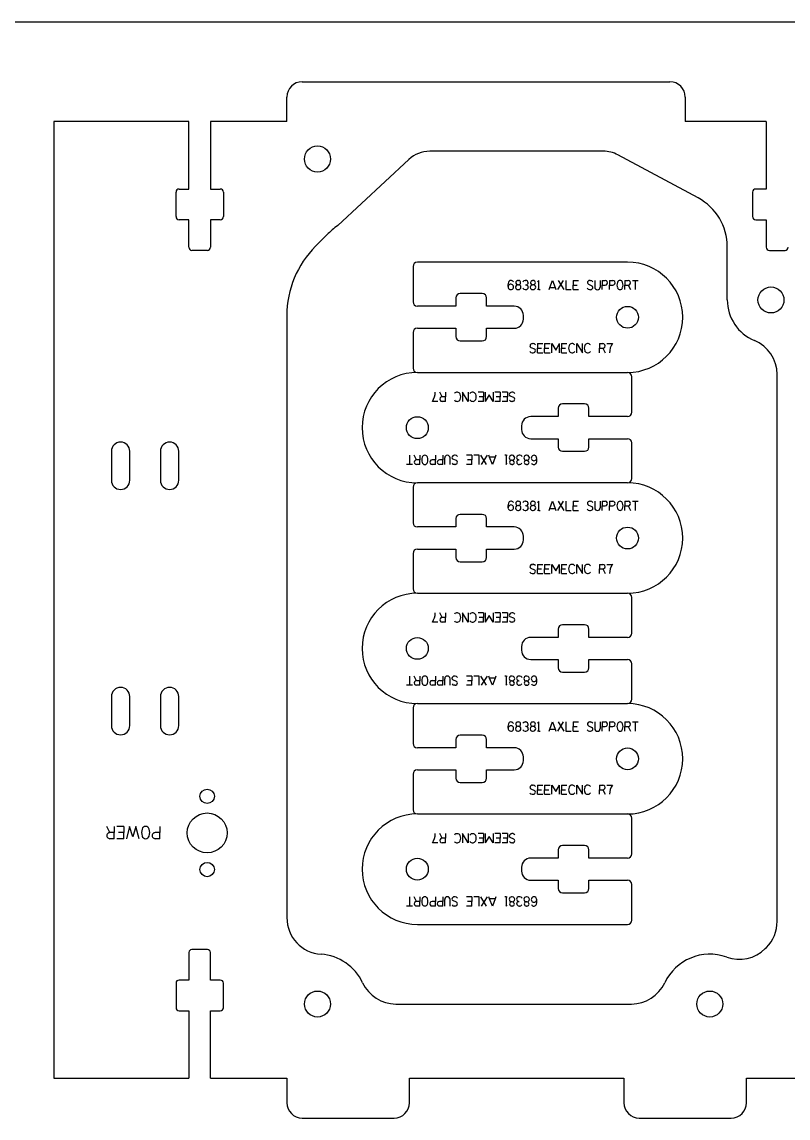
# Model space of a CAD drawing. Header units: inches. Extents: x -1316 to -504, y 192 to 650.
# Drawn here: x -815.3 to -690.3, y 470.9 to 649.6 of the extents above; entities that cross this region are included whole.
import ezdxf

# ---------------------------------------------------------------- set-up
doc = ezdxf.new("R2010")
doc.units = ezdxf.units.IN
doc.header["$MEASUREMENT"] = 0
doc.linetypes.add('Continuous2', pattern=[0])
for name, color, linetype in [('68343 AND 68344 CARRIAGE AND ARM PLATE', 1, 'Continuous'), ('68356 Power Supply Retainer', 1, 'Continuous'), ('68381 AXLE SUPPORT', 1, 'Continuous'), ('STOCK OUTLINE', 1, 'Continuous')]:
    doc.layers.add(name, color=color, linetype=linetype)

msp = doc.modelspace()

# ---------------------------------------------------------------- linework, layer by layer
at = {"color": 1, "linetype": 'Continuous2', "lineweight": -3, "true_color": 0xff0000}
for p, q in [((-720.42, 628.53), (-748.75, 628.53)), ((-704.94, 620.91), (-718.06, 627.94)), ((-752.15, 627.2), (-763.75, 616.42)), ((-767.37, 613.05), (-765.52, 614.89)), ((-700.2, 604.27), (-700.2, 612.97)), ((-772.06, 601.73), (-772.06, 503.55)), ((-692.06, 502.94), (-692.06, 592.12)), ((-694.01, 498.5), (-693.81, 498.7)), ((-754.27, 489.46), (-715.84, 489.46))]:
    msp.add_line(p, q, dxfattribs=at)
for centre, radius, start, end in [((-748.75, 623.53), 5, 90, 132.8878), ((-720.42, 623.53), 5, 61.7914, 90), ((-709.2, 612.97), 9, 360, 61.7914), ((-754.21, 603.58), 16, 126.603, 135), ((-756.06, 601.73), 16, 135, 180), ((-693.07, 604.27), 7.13, 180, 247.6913), ((-698.06, 592.12), 6, 360, 67.6913), ((-766.06, 503.55), 6, 180, 265.9403), ((-698.06, 502.94), 6, 315, 360), ((-767.06, 489.46), 8.13, 25.1367, 85.9403), ((-703.06, 489.46), 8.12, 70.1367, 154.8633), ((-698.26, 502.74), 6, 250.1367, 315), ((-754.27, 495.46), 6, 205.1367, 270), ((-715.84, 495.46), 6, 270, 334.8633)]:
    msp.add_arc(centre, radius, start, end, dxfattribs=at)
at = {"layer": '68343 AND 68344 CARRIAGE AND ARM PLATE', "color": 3, "linetype": 'Continuous2', "lineweight": -3, "true_color": 0x00ff00}
for p, q in [((-800.93, 517.42), (-801.43, 518.42)), ((-800.21, 518.42), (-800.21, 517.42)), ((-798.63, 518.42), (-799.81, 518.42)), ((-798.63, 518.42), (-798.63, 517.42)), ((-797.72, 518.42), (-798.23, 516.42)), ((-797.2, 516.75), (-797.72, 518.42)), ((-796.68, 518.42), (-797.2, 516.75)), ((-796.16, 516.42), (-796.68, 518.42)), ((-792.8, 518.42), (-792.8, 517.42)), ((-800.21, 517.42), (-800.93, 517.42)), ((-800.21, 516.42), (-800.21, 517.42)), ((-798.63, 517.42), (-799.55, 517.42)), ((-798.63, 516.42), (-798.63, 517.42)), ((-792.8, 517.42), (-793.53, 517.42)), ((-792.8, 516.42), (-792.8, 517.42)), ((-800.21, 516.42), (-800.93, 516.42)), ((-798.63, 516.42), (-799.81, 516.42)), ((-792.8, 516.42), (-793.53, 516.42))]:
    msp.add_line(p, q, dxfattribs=at)
for centre, radius, start, end in [((-795.1, 517.83), 0.595, 15.902, 164.098), ((-800.93, 516.92), 0.5, 89.9912, 270), ((-793.98, 517.42), 1.78, 161.2941, 198.7059), ((-795.1, 517.01), 0.595, 195.902, 344.098), ((-796.21, 517.42), 1.78, 341.2941, 18.7059), ((-793.53, 516.92), 0.5, 89.9912, 270)]:
    msp.add_arc(centre, radius, start, end, dxfattribs=at)
at = {"layer": '68356 Power Supply Retainer', "color": 1, "linetype": 'Continuous2', "lineweight": -3, "true_color": 0xff0000}
for p, q in [((-769.56, 639.86), (-709.56, 639.86)), ((-772.06, 633.36), (-772.06, 637.36)), ((-707.06, 637.36), (-707.06, 633.36)), ((-810.06, 633.36), (-810.06, 477.36)), ((-788.06, 633.36), (-810.06, 633.36)), ((-788.06, 622.36), (-788.06, 633.36)), ((-772.06, 633.36), (-784.51, 633.36)), ((-784.51, 633.36), (-784.51, 622.36)), ((-693.83, 633.36), (-707.06, 633.36)), ((-693.83, 633.36), (-693.83, 622.36)), ((-789.64, 622.36), (-788.06, 622.36)), ((-784.51, 622.36), (-782.92, 622.36)), ((-693.83, 622.36), (-695.56, 622.36)), ((-790.14, 617.86), (-790.14, 621.86)), ((-782.42, 621.86), (-782.42, 617.86)), ((-696.06, 621.86), (-696.06, 617.86)), ((-788.06, 617.36), (-789.64, 617.36)), ((-788.06, 612.86), (-788.06, 617.36)), ((-782.92, 617.36), (-784.51, 617.36)), ((-784.51, 617.36), (-784.51, 612.86)), ((-695.56, 617.36), (-693.83, 617.36)), ((-693.83, 617.36), (-693.83, 612.86)), ((-785.01, 612.36), (-787.56, 612.36)), ((-693.33, 612.36), (-690.78, 612.36)), ((-788.06, 497.86), (-788.06, 493.36)), ((-785.01, 498.36), (-787.56, 498.36)), ((-784.51, 493.36), (-784.51, 497.86)), ((-790.14, 492.86), (-790.14, 488.86)), ((-788.06, 493.36), (-789.64, 493.36)), ((-782.92, 493.36), (-784.51, 493.36)), ((-782.42, 488.86), (-782.42, 492.86)), ((-789.64, 488.36), (-788.06, 488.36)), ((-788.06, 488.36), (-788.06, 477.36)), ((-784.51, 477.36), (-784.51, 488.36)), ((-784.51, 488.36), (-782.92, 488.36)), ((-810.06, 477.36), (-788.06, 477.36)), ((-784.51, 477.36), (-772.06, 477.36)), ((-772.06, 477.36), (-772.06, 473.36)), ((-752.06, 477.36), (-717.06, 477.36)), ((-752.06, 473.36), (-752.06, 477.36)), ((-717.06, 477.36), (-717.06, 473.36)), ((-697.06, 477.36), (-680.06, 477.36)), ((-697.06, 473.36), (-697.06, 477.36)), ((-769.56, 470.86), (-754.56, 470.86)), ((-714.56, 470.86), (-699.56, 470.86))]:
    msp.add_line(p, q, dxfattribs=at)
at = {"layer": '68356 Power Supply Retainer', "color": 5, "linetype": 'Continuous2', "lineweight": -3, "true_color": 0x0000ff}
for p, q in [((-800.69, 579.59), (-800.69, 574.87)), ((-797.69, 574.87), (-797.69, 579.59)), ((-792.69, 579.59), (-792.69, 574.87)), ((-789.69, 574.87), (-789.69, 579.59)), ((-800.69, 539.59), (-800.69, 534.87)), ((-797.69, 534.87), (-797.69, 539.59)), ((-792.69, 539.59), (-792.69, 534.87)), ((-789.69, 534.87), (-789.69, 539.59))]:
    msp.add_line(p, q, dxfattribs=at)
for centre, radius in [((-767.06, 627.26), 2.13), ((-693.07, 604.27), 2.12), ((-785.06, 523.33), 1.17), ((-785.06, 517.36), 3.25), ((-785.06, 511.39), 1.17), ((-767.06, 489.46), 2.12), ((-703.06, 489.46), 2.12)]:
    msp.add_circle(centre, radius, dxfattribs=at)
at = {"layer": '68356 Power Supply Retainer', "color": 1, "linetype": 'Continuous2', "lineweight": -3, "true_color": 0xff0000}
for centre, radius, start, end in [((-769.56, 637.36), 2.5, 90, 180), ((-709.56, 637.36), 2.5, 0, 90), ((-789.64, 621.86), 0.5, 90, 180), ((-782.92, 621.86), 0.5, 0, 90), ((-695.56, 621.86), 0.5, 90, 180), ((-789.64, 617.86), 0.5, 180, 270), ((-782.92, 617.86), 0.5, 270, 360), ((-695.56, 617.86), 0.5, 180, 270), ((-787.56, 612.86), 0.5, 180, 270), ((-785.01, 612.86), 0.5, 270, 0), ((-693.33, 612.86), 0.5, 180, 270), ((-690.78, 612.86), 0.5, 270, 0), ((-787.56, 497.86), 0.5, 90, 180), ((-785.01, 497.86), 0.5, 360, 90), ((-789.64, 492.86), 0.5, 90, 180), ((-782.92, 492.86), 0.5, 0, 90), ((-789.64, 488.86), 0.5, 180, 270), ((-782.92, 488.86), 0.5, 270, 360), ((-769.56, 473.36), 2.5, 180, 270), ((-754.56, 473.36), 2.5, 270, 360), ((-714.56, 473.36), 2.5, 180, 270), ((-699.56, 473.36), 2.5, 270, 360)]:
    msp.add_arc(centre, radius, start, end, dxfattribs=at)
at = {"layer": '68356 Power Supply Retainer', "color": 5, "linetype": 'Continuous2', "lineweight": -3, "true_color": 0x0000ff}
for centre, start, end in [((-799.19, 579.59), 0, 180), ((-791.19, 579.59), 360, 180), ((-799.19, 574.87), 180, 360), ((-791.19, 574.87), 180, 360), ((-799.19, 539.59), 0, 180), ((-791.19, 539.59), 0, 180), ((-799.19, 534.87), 180, 360), ((-791.19, 534.87), 180, 360)]:
    msp.add_arc(centre, 1.5, start, end, dxfattribs=at)
at = {"layer": '68381 AXLE SUPPORT', "color": 5, "linetype": 'Continuous2', "lineweight": -3, "true_color": 0x0000ff}
for p, q in [((-751.47, 609.75), (-751.47, 603.95)), ((-716.47, 610.45), (-750.77, 610.45)), ((-744.47, 604.61), (-744.47, 603.25)), ((-740.17, 605.31), (-743.77, 605.31)), ((-739.47, 603.25), (-739.47, 604.61)), ((-744.47, 603.25), (-750.77, 603.25)), ((-734.97, 603.25), (-739.47, 603.25)), ((-733.47, 601.15), (-733.47, 601.75)), ((-751.47, 598.95), (-751.47, 593.15)), ((-750.77, 599.65), (-744.47, 599.65)), ((-744.47, 599.65), (-744.47, 598.29)), ((-739.47, 599.65), (-734.97, 599.65)), ((-739.47, 598.29), (-739.47, 599.65)), ((-743.77, 597.59), (-740.17, 597.59)), ((-750.77, 592.45), (-716.47, 592.45)), ((-715.77, 585.95), (-715.77, 591.75)), ((-727.77, 586.61), (-727.77, 585.25)), ((-723.47, 587.31), (-727.07, 587.31)), ((-722.77, 585.25), (-722.77, 586.61)), ((-727.77, 585.25), (-732.27, 585.25)), ((-716.47, 585.25), (-722.77, 585.25)), ((-733.77, 583.75), (-733.77, 583.15)), ((-732.27, 581.65), (-727.77, 581.65)), ((-727.77, 581.65), (-727.77, 580.29)), ((-722.77, 580.29), (-722.77, 581.65)), ((-722.77, 581.65), (-716.47, 581.65)), ((-727.07, 579.59), (-723.47, 579.59)), ((-715.77, 575.15), (-715.77, 580.95)), ((-716.47, 574.45), (-750.77, 574.45)), ((-751.47, 573.75), (-751.47, 567.95)), ((-744.47, 568.61), (-744.47, 567.25)), ((-740.17, 569.31), (-743.77, 569.31)), ((-739.47, 567.25), (-739.47, 568.61)), ((-744.47, 567.25), (-750.77, 567.25)), ((-734.97, 567.25), (-739.47, 567.25)), ((-733.47, 565.15), (-733.47, 565.75)), ((-750.77, 563.65), (-744.47, 563.65)), ((-744.47, 563.65), (-744.47, 562.29)), ((-739.47, 563.65), (-734.97, 563.65)), ((-739.47, 562.29), (-739.47, 563.65)), ((-751.47, 562.95), (-751.47, 557.15)), ((-743.77, 561.59), (-740.17, 561.59)), ((-750.77, 556.45), (-716.47, 556.45)), ((-715.77, 549.95), (-715.77, 555.75)), ((-727.77, 550.61), (-727.77, 549.25)), ((-723.47, 551.31), (-727.07, 551.31)), ((-722.77, 549.25), (-722.77, 550.61)), ((-727.77, 549.25), (-732.27, 549.25)), ((-716.47, 549.25), (-722.77, 549.25)), ((-733.77, 547.75), (-733.77, 547.15)), ((-732.27, 545.65), (-727.77, 545.65)), ((-727.77, 545.65), (-727.77, 544.29)), ((-722.77, 544.29), (-722.77, 545.65)), ((-722.77, 545.65), (-716.47, 545.65)), ((-727.07, 543.59), (-723.47, 543.59)), ((-715.77, 539.15), (-715.77, 544.95)), ((-750.77, 538.45), (-716.47, 538.45)), ((-751.47, 537.75), (-751.47, 531.95)), ((-740.17, 533.31), (-743.77, 533.31)), ((-744.47, 531.25), (-750.77, 531.25)), ((-744.47, 532.61), (-744.47, 531.25)), ((-739.47, 531.25), (-739.47, 532.61)), ((-734.97, 531.25), (-739.47, 531.25)), ((-733.47, 529.15), (-733.47, 529.75)), ((-750.77, 527.65), (-744.47, 527.65)), ((-744.47, 527.65), (-744.47, 526.29)), ((-739.47, 527.65), (-734.97, 527.65)), ((-739.47, 526.29), (-739.47, 527.65)), ((-751.47, 526.95), (-751.47, 521.15)), ((-743.77, 525.59), (-740.17, 525.59)), ((-750.77, 520.45), (-716.47, 520.45)), ((-715.77, 513.95), (-715.77, 519.75)), ((-723.47, 515.31), (-727.07, 515.31)), ((-727.77, 513.25), (-732.27, 513.25)), ((-727.77, 514.61), (-727.77, 513.25)), ((-722.77, 513.25), (-722.77, 514.61)), ((-716.47, 513.25), (-722.77, 513.25)), ((-733.77, 511.75), (-733.77, 511.15)), ((-732.27, 509.65), (-727.77, 509.65)), ((-727.77, 509.65), (-727.77, 508.29)), ((-722.77, 508.29), (-722.77, 509.65)), ((-722.77, 509.65), (-716.47, 509.65)), ((-715.77, 503.15), (-715.77, 508.95)), ((-727.07, 507.59), (-723.47, 507.59)), ((-750.77, 502.45), (-716.47, 502.45))]:
    msp.add_line(p, q, dxfattribs=at)
at = {"layer": '68381 AXLE SUPPORT', "color": 3, "linetype": 'Continuous2', "lineweight": -3, "true_color": 0x00ff00}
for p, q in [((-734.36, 607.46), (-734.26, 607.46)), ((-734.36, 606.76), (-734.26, 606.76)), ((-733.17, 607.46), (-733.11, 607.46)), ((-733, 606.71), (-733.11, 606.71)), ((-731.96, 607.46), (-731.86, 607.46)), ((-731.96, 606.76), (-731.86, 606.76)), ((-730.95, 607.46), (-731.16, 607.24)), ((-730.95, 605.96), (-730.95, 607.46)), ((-729.28, 605.96), (-729.16, 606.28)), ((-729.16, 606.28), (-728.71, 607.46)), ((-729.16, 606.28), (-728.27, 606.28)), ((-728.71, 607.46), (-728.27, 606.28)), ((-728.27, 606.28), (-728.15, 605.96)), ((-727.85, 605.96), (-726.92, 607.46)), ((-727.79, 607.46), (-726.85, 605.96)), ((-726.55, 607.46), (-726.55, 605.96)), ((-725.37, 607.46), (-724.49, 607.46)), ((-725.37, 607.46), (-725.37, 606.71)), ((-725.37, 606.71), (-724.69, 606.71)), ((-725.37, 605.96), (-725.37, 606.71)), ((-722.87, 606.83), (-722.28, 606.58)), ((-722.62, 607.46), (-722.5, 607.46)), ((-721.82, 607.46), (-721.82, 606.38)), ((-720.94, 607.46), (-720.94, 606.38)), ((-720.64, 607.46), (-720.1, 607.46)), ((-720.64, 607.46), (-720.64, 606.71)), ((-720.64, 606.71), (-720.1, 606.71)), ((-720.64, 605.96), (-720.64, 606.71)), ((-719.42, 607.46), (-718.88, 607.46)), ((-719.42, 607.46), (-719.42, 606.71)), ((-719.42, 606.71), (-718.88, 606.71)), ((-719.42, 605.96), (-719.42, 606.71)), ((-716.9, 607.46), (-716.36, 607.46)), ((-716.9, 607.46), (-716.9, 606.71)), ((-716.9, 606.71), (-716.36, 606.71)), ((-716.9, 605.96), (-716.9, 606.71)), ((-716.36, 606.71), (-715.98, 605.96)), ((-715.68, 607.46), (-715.2, 607.46)), ((-715.2, 605.96), (-715.2, 607.46)), ((-715.2, 607.46), (-714.72, 607.46)), ((-734.36, 605.96), (-734.26, 605.96)), ((-733.19, 605.96), (-733.09, 605.96)), ((-731.96, 605.96), (-731.86, 605.96)), ((-730.95, 605.96), (-731.16, 605.96)), ((-730.95, 605.96), (-730.73, 605.96)), ((-726.55, 605.96), (-725.67, 605.96)), ((-725.37, 605.96), (-724.49, 605.96)), ((-722.67, 605.96), (-722.52, 605.95)), ((-731.99, 597.16), (-731.87, 597.16)), ((-731.18, 597.16), (-730.3, 597.16)), ((-731.18, 597.16), (-731.18, 596.41)), ((-730, 597.16), (-729.12, 597.16)), ((-730, 597.16), (-730, 596.41)), ((-728.82, 595.66), (-728.82, 597.16)), ((-728.82, 597.16), (-728.19, 596.1)), ((-728.19, 596.1), (-727.56, 597.16)), ((-727.56, 595.66), (-727.56, 597.16)), ((-727.26, 597.16), (-726.38, 597.16)), ((-727.26, 597.16), (-727.26, 596.41)), ((-724.76, 595.66), (-724.76, 597.16)), ((-724.76, 597.16), (-723.84, 595.66)), ((-723.84, 595.66), (-723.84, 597.16)), ((-721.06, 597.16), (-720.52, 597.16)), ((-721.06, 597.16), (-721.06, 596.41)), ((-719.84, 597.16), (-718.94, 597.16)), ((-732.23, 596.54), (-731.64, 596.28)), ((-732.03, 595.66), (-731.88, 595.66)), ((-731.18, 596.41), (-730.5, 596.41)), ((-731.18, 595.66), (-731.18, 596.41)), ((-731.18, 595.66), (-730.3, 595.66)), ((-730, 596.41), (-729.32, 596.41)), ((-730, 595.66), (-730, 596.41)), ((-730, 595.66), (-729.12, 595.66)), ((-727.26, 596.41), (-726.57, 596.41)), ((-727.26, 595.66), (-727.26, 596.41)), ((-727.26, 595.66), (-726.38, 595.66)), ((-721.06, 596.41), (-720.52, 596.41)), ((-721.06, 595.66), (-721.06, 596.41)), ((-720.52, 596.41), (-720.14, 595.66)), ((-746.73, 588.49), (-747.11, 589.24)), ((-746.19, 588.49), (-746.73, 588.49)), ((-746.19, 589.24), (-746.19, 588.49)), ((-746.19, 587.74), (-746.19, 588.49)), ((-743.41, 589.24), (-743.41, 587.74)), ((-742.49, 587.74), (-743.41, 589.24)), ((-742.49, 589.24), (-742.49, 587.74)), ((-739.99, 589.24), (-740.87, 589.24)), ((-739.99, 588.49), (-740.68, 588.49)), ((-739.99, 589.24), (-739.99, 588.49)), ((-739.99, 587.74), (-739.99, 588.49)), ((-739.69, 589.24), (-739.69, 587.74)), ((-739.06, 588.8), (-739.69, 587.74)), ((-738.42, 587.74), (-739.06, 588.8)), ((-738.42, 589.24), (-738.42, 587.74)), ((-737.24, 589.24), (-738.12, 589.24)), ((-737.24, 588.49), (-737.93, 588.49)), ((-737.24, 589.24), (-737.24, 588.49)), ((-737.24, 587.74), (-737.24, 588.49)), ((-736.06, 589.24), (-736.94, 589.24)), ((-736.06, 588.49), (-736.75, 588.49)), ((-736.06, 589.24), (-736.06, 588.49)), ((-736.06, 587.74), (-736.06, 588.49)), ((-735.02, 588.36), (-735.61, 588.61)), ((-735.21, 589.24), (-735.37, 589.24)), ((-747.41, 587.74), (-748.31, 587.74)), ((-746.19, 587.74), (-746.73, 587.74)), ((-739.99, 587.74), (-740.87, 587.74)), ((-737.24, 587.74), (-738.12, 587.74)), ((-736.06, 587.74), (-736.94, 587.74)), ((-735.26, 587.74), (-735.38, 587.74)), ((-752.04, 577.44), (-752.52, 577.44)), ((-752.04, 578.94), (-752.04, 577.44)), ((-751.56, 577.44), (-752.04, 577.44)), ((-750.89, 578.19), (-751.26, 578.94)), ((-750.35, 578.19), (-750.89, 578.19)), ((-750.35, 577.44), (-750.89, 577.44)), ((-750.35, 578.94), (-750.35, 578.19)), ((-750.35, 577.44), (-750.35, 578.19)), ((-747.83, 578.19), (-748.37, 578.19)), ((-747.83, 577.44), (-748.37, 577.44)), ((-747.83, 578.94), (-747.83, 578.19)), ((-747.83, 577.44), (-747.83, 578.19)), ((-746.61, 578.19), (-747.15, 578.19)), ((-746.61, 577.44), (-747.15, 577.44)), ((-746.61, 578.94), (-746.61, 578.19)), ((-746.61, 577.44), (-746.61, 578.19)), ((-746.31, 577.44), (-746.31, 578.51)), ((-745.43, 577.44), (-745.43, 578.51)), ((-744.38, 578.07), (-744.97, 578.32)), ((-744.62, 577.44), (-744.75, 577.44)), ((-744.58, 578.94), (-744.73, 578.94)), ((-741.87, 578.94), (-742.75, 578.94)), ((-741.87, 577.44), (-742.75, 577.44)), ((-741.87, 578.19), (-742.56, 578.19)), ((-741.87, 578.94), (-741.87, 578.19)), ((-741.87, 577.44), (-741.87, 578.19)), ((-740.69, 578.94), (-741.57, 578.94)), ((-740.69, 577.44), (-740.69, 578.94)), ((-739.46, 577.44), (-740.39, 578.94)), ((-739.4, 578.94), (-740.33, 577.44)), ((-738.98, 578.62), (-739.1, 578.94)), ((-738.09, 578.62), (-738.98, 578.62)), ((-738.53, 577.44), (-738.98, 578.62)), ((-738.09, 578.62), (-738.53, 577.44)), ((-737.97, 578.94), (-738.09, 578.62)), ((-736.3, 578.94), (-736.51, 578.94)), ((-736.3, 578.94), (-736.3, 577.44)), ((-736.3, 578.94), (-736.09, 578.94)), ((-736.3, 577.44), (-736.09, 577.66)), ((-735.29, 578.94), (-735.38, 578.94)), ((-735.29, 578.14), (-735.38, 578.14)), ((-735.29, 577.44), (-735.38, 577.44)), ((-734.25, 578.19), (-734.14, 578.19)), ((-734.06, 578.94), (-734.16, 578.94)), ((-734.08, 577.44), (-734.14, 577.44)), ((-732.89, 578.94), (-732.98, 578.94)), ((-732.89, 578.14), (-732.98, 578.14)), ((-732.89, 577.44), (-732.98, 577.44)), ((-734.36, 571.46), (-734.26, 571.46)), ((-734.36, 570.76), (-734.26, 570.76)), ((-733.17, 571.46), (-733.11, 571.46)), ((-733, 570.71), (-733.11, 570.71)), ((-731.96, 571.46), (-731.86, 571.46)), ((-731.96, 570.76), (-731.86, 570.76)), ((-730.95, 571.46), (-731.16, 571.24)), ((-730.95, 569.96), (-730.95, 571.46)), ((-729.28, 569.96), (-729.16, 570.28)), ((-729.16, 570.28), (-728.71, 571.46)), ((-729.16, 570.28), (-728.27, 570.28)), ((-728.71, 571.46), (-728.27, 570.28)), ((-728.27, 570.28), (-728.15, 569.96)), ((-727.85, 569.96), (-726.92, 571.46)), ((-727.79, 571.46), (-726.85, 569.96)), ((-726.55, 571.46), (-726.55, 569.96)), ((-725.37, 571.46), (-724.49, 571.46)), ((-725.37, 571.46), (-725.37, 570.71)), ((-725.37, 570.71), (-724.69, 570.71)), ((-725.37, 569.96), (-725.37, 570.71)), ((-722.87, 570.83), (-722.28, 570.58)), ((-722.62, 571.46), (-722.5, 571.46)), ((-721.82, 571.46), (-721.82, 570.38)), ((-720.94, 571.46), (-720.94, 570.38)), ((-720.64, 571.46), (-720.1, 571.46)), ((-720.64, 571.46), (-720.64, 570.71)), ((-720.64, 570.71), (-720.1, 570.71)), ((-720.64, 569.96), (-720.64, 570.71)), ((-719.42, 571.46), (-718.88, 571.46)), ((-719.42, 571.46), (-719.42, 570.71)), ((-719.42, 570.71), (-718.88, 570.71)), ((-719.42, 569.96), (-719.42, 570.71)), ((-716.9, 571.46), (-716.36, 571.46)), ((-716.9, 571.46), (-716.9, 570.71)), ((-716.9, 570.71), (-716.36, 570.71)), ((-716.9, 569.96), (-716.9, 570.71)), ((-716.36, 570.71), (-715.98, 569.96)), ((-715.68, 571.46), (-715.2, 571.46)), ((-715.2, 569.96), (-715.2, 571.46)), ((-715.2, 571.46), (-714.72, 571.46)), ((-734.36, 569.96), (-734.26, 569.96)), ((-733.19, 569.96), (-733.09, 569.96)), ((-731.96, 569.96), (-731.86, 569.96)), ((-730.95, 569.96), (-731.16, 569.96)), ((-730.95, 569.96), (-730.73, 569.96)), ((-726.55, 569.96), (-725.67, 569.96)), ((-725.37, 569.96), (-724.49, 569.96)), ((-722.67, 569.96), (-722.52, 569.95)), ((-732.23, 560.54), (-731.64, 560.28)), ((-732.03, 559.66), (-731.88, 559.66)), ((-731.99, 561.16), (-731.87, 561.16)), ((-731.18, 561.16), (-730.3, 561.16)), ((-731.18, 561.16), (-731.18, 560.41)), ((-731.18, 560.41), (-730.5, 560.41)), ((-731.18, 559.66), (-731.18, 560.41)), ((-731.18, 559.66), (-730.3, 559.66)), ((-730, 561.16), (-729.12, 561.16)), ((-730, 561.16), (-730, 560.41)), ((-730, 560.41), (-729.32, 560.41)), ((-730, 559.66), (-730, 560.41)), ((-730, 559.66), (-729.12, 559.66)), ((-728.82, 559.66), (-728.82, 561.16)), ((-728.82, 561.16), (-728.19, 560.1)), ((-728.19, 560.1), (-727.56, 561.16)), ((-727.56, 559.66), (-727.56, 561.16)), ((-727.26, 561.16), (-726.38, 561.16)), ((-727.26, 561.16), (-727.26, 560.41)), ((-727.26, 560.41), (-726.57, 560.41)), ((-727.26, 559.66), (-727.26, 560.41)), ((-727.26, 559.66), (-726.38, 559.66)), ((-724.76, 559.66), (-724.76, 561.16)), ((-724.76, 561.16), (-723.84, 559.66)), ((-723.84, 559.66), (-723.84, 561.16)), ((-721.06, 561.16), (-720.52, 561.16)), ((-721.06, 561.16), (-721.06, 560.41)), ((-721.06, 560.41), (-720.52, 560.41)), ((-721.06, 559.66), (-721.06, 560.41)), ((-720.52, 560.41), (-720.14, 559.66)), ((-719.84, 561.16), (-718.94, 561.16)), ((-746.73, 552.49), (-747.11, 553.24)), ((-746.19, 552.49), (-746.73, 552.49)), ((-746.19, 553.24), (-746.19, 552.49)), ((-746.19, 551.74), (-746.19, 552.49)), ((-743.41, 553.24), (-743.41, 551.74)), ((-742.49, 551.74), (-743.41, 553.24)), ((-742.49, 553.24), (-742.49, 551.74)), ((-739.99, 553.24), (-740.87, 553.24)), ((-739.99, 552.49), (-740.68, 552.49)), ((-739.99, 553.24), (-739.99, 552.49)), ((-739.99, 551.74), (-739.99, 552.49)), ((-739.69, 553.24), (-739.69, 551.74)), ((-739.06, 552.8), (-739.69, 551.74)), ((-738.42, 551.74), (-739.06, 552.8)), ((-738.42, 553.24), (-738.42, 551.74)), ((-737.24, 553.24), (-738.12, 553.24)), ((-737.24, 552.49), (-737.93, 552.49)), ((-737.24, 553.24), (-737.24, 552.49)), ((-737.24, 551.74), (-737.24, 552.49)), ((-736.06, 553.24), (-736.94, 553.24)), ((-736.06, 552.49), (-736.75, 552.49)), ((-736.06, 553.24), (-736.06, 552.49)), ((-736.06, 551.74), (-736.06, 552.49)), ((-735.02, 552.36), (-735.61, 552.61)), ((-735.21, 553.24), (-735.37, 553.24)), ((-747.41, 551.74), (-748.31, 551.74)), ((-746.19, 551.74), (-746.73, 551.74)), ((-739.99, 551.74), (-740.87, 551.74)), ((-737.24, 551.74), (-738.12, 551.74)), ((-736.06, 551.74), (-736.94, 551.74)), ((-735.26, 551.74), (-735.38, 551.74)), ((-752.04, 542.94), (-752.04, 541.44)), ((-750.89, 542.19), (-751.26, 542.94)), ((-750.35, 542.19), (-750.89, 542.19)), ((-750.35, 542.94), (-750.35, 542.19)), ((-750.35, 541.44), (-750.35, 542.19)), ((-747.83, 542.19), (-748.37, 542.19)), ((-747.83, 542.94), (-747.83, 542.19)), ((-747.83, 541.44), (-747.83, 542.19)), ((-746.61, 542.19), (-747.15, 542.19)), ((-746.61, 542.94), (-746.61, 542.19)), ((-746.61, 541.44), (-746.61, 542.19)), ((-746.31, 541.44), (-746.31, 542.51)), ((-745.43, 541.44), (-745.43, 542.51)), ((-744.38, 542.07), (-744.97, 542.32)), ((-744.58, 542.94), (-744.73, 542.94)), ((-741.87, 542.94), (-742.75, 542.94)), ((-741.87, 542.19), (-742.56, 542.19)), ((-741.87, 542.94), (-741.87, 542.19)), ((-741.87, 541.44), (-741.87, 542.19)), ((-740.69, 542.94), (-741.57, 542.94)), ((-740.69, 541.44), (-740.69, 542.94)), ((-739.46, 541.44), (-740.39, 542.94)), ((-739.4, 542.94), (-740.33, 541.44)), ((-738.98, 542.62), (-739.1, 542.94)), ((-738.09, 542.62), (-738.98, 542.62)), ((-738.53, 541.44), (-738.98, 542.62)), ((-738.09, 542.62), (-738.53, 541.44)), ((-737.97, 542.94), (-738.09, 542.62)), ((-736.3, 542.94), (-736.51, 542.94)), ((-736.3, 542.94), (-736.3, 541.44)), ((-736.3, 542.94), (-736.09, 542.94)), ((-736.3, 541.44), (-736.09, 541.66)), ((-735.29, 542.94), (-735.38, 542.94)), ((-735.29, 542.14), (-735.38, 542.14)), ((-734.25, 542.19), (-734.14, 542.19)), ((-734.06, 542.94), (-734.16, 542.94)), ((-732.89, 542.94), (-732.98, 542.94)), ((-732.89, 542.14), (-732.98, 542.14)), ((-752.04, 541.44), (-752.52, 541.44)), ((-751.56, 541.44), (-752.04, 541.44)), ((-750.35, 541.44), (-750.89, 541.44)), ((-747.83, 541.44), (-748.37, 541.44)), ((-746.61, 541.44), (-747.15, 541.44)), ((-744.62, 541.44), (-744.75, 541.44)), ((-741.87, 541.44), (-742.75, 541.44)), ((-735.29, 541.44), (-735.38, 541.44)), ((-734.08, 541.44), (-734.14, 541.44)), ((-732.89, 541.44), (-732.98, 541.44)), ((-734.36, 535.46), (-734.26, 535.46)), ((-734.36, 534.76), (-734.26, 534.76)), ((-733.17, 535.46), (-733.11, 535.46)), ((-733, 534.71), (-733.11, 534.71)), ((-731.96, 535.46), (-731.86, 535.46)), ((-731.96, 534.76), (-731.86, 534.76)), ((-730.95, 535.46), (-731.16, 535.24)), ((-730.95, 533.96), (-730.95, 535.46)), ((-729.16, 534.28), (-728.71, 535.46)), ((-728.71, 535.46), (-728.27, 534.28)), ((-727.85, 533.96), (-726.92, 535.46)), ((-727.79, 535.46), (-726.85, 533.96)), ((-726.55, 535.46), (-726.55, 533.96)), ((-725.37, 535.46), (-724.49, 535.46)), ((-725.37, 535.46), (-725.37, 534.71)), ((-725.37, 534.71), (-724.69, 534.71)), ((-725.37, 533.96), (-725.37, 534.71)), ((-722.87, 534.83), (-722.28, 534.58)), ((-722.62, 535.46), (-722.5, 535.46)), ((-721.82, 535.46), (-721.82, 534.38)), ((-720.94, 535.46), (-720.94, 534.38)), ((-720.64, 535.46), (-720.1, 535.46)), ((-720.64, 535.46), (-720.64, 534.71)), ((-720.64, 534.71), (-720.1, 534.71)), ((-720.64, 533.96), (-720.64, 534.71)), ((-719.42, 535.46), (-718.88, 535.46)), ((-719.42, 535.46), (-719.42, 534.71)), ((-719.42, 534.71), (-718.88, 534.71)), ((-719.42, 533.96), (-719.42, 534.71)), ((-716.9, 535.46), (-716.36, 535.46)), ((-716.9, 535.46), (-716.9, 534.71)), ((-716.9, 534.71), (-716.36, 534.71)), ((-716.9, 533.96), (-716.9, 534.71)), ((-716.36, 534.71), (-715.98, 533.96)), ((-715.68, 535.46), (-715.2, 535.46)), ((-715.2, 533.96), (-715.2, 535.46)), ((-715.2, 535.46), (-714.72, 535.46)), ((-734.36, 533.96), (-734.26, 533.96)), ((-733.19, 533.96), (-733.09, 533.96)), ((-731.96, 533.96), (-731.86, 533.96)), ((-730.95, 533.96), (-731.16, 533.96)), ((-730.95, 533.96), (-730.73, 533.96)), ((-729.28, 533.96), (-729.16, 534.28)), ((-729.16, 534.28), (-728.27, 534.28)), ((-728.27, 534.28), (-728.15, 533.96)), ((-726.55, 533.96), (-725.67, 533.96)), ((-725.37, 533.96), (-724.49, 533.96)), ((-722.67, 533.96), (-722.52, 533.95)), ((-732.23, 524.54), (-731.64, 524.28)), ((-731.99, 525.16), (-731.87, 525.16)), ((-731.18, 525.16), (-730.3, 525.16)), ((-731.18, 525.16), (-731.18, 524.41)), ((-731.18, 524.41), (-730.5, 524.41)), ((-731.18, 523.66), (-731.18, 524.41)), ((-730, 525.16), (-729.12, 525.16)), ((-730, 525.16), (-730, 524.41)), ((-730, 524.41), (-729.32, 524.41)), ((-730, 523.66), (-730, 524.41)), ((-728.82, 523.66), (-728.82, 525.16)), ((-728.82, 525.16), (-728.19, 524.1)), ((-728.19, 524.1), (-727.56, 525.16)), ((-727.56, 523.66), (-727.56, 525.16)), ((-727.26, 525.16), (-726.38, 525.16)), ((-727.26, 525.16), (-727.26, 524.41)), ((-727.26, 524.41), (-726.57, 524.41)), ((-727.26, 523.66), (-727.26, 524.41)), ((-724.76, 523.66), (-724.76, 525.16)), ((-724.76, 525.16), (-723.84, 523.66)), ((-723.84, 523.66), (-723.84, 525.16)), ((-721.06, 525.16), (-720.52, 525.16)), ((-721.06, 525.16), (-721.06, 524.41)), ((-721.06, 524.41), (-720.52, 524.41)), ((-721.06, 523.66), (-721.06, 524.41)), ((-720.52, 524.41), (-720.14, 523.66)), ((-719.84, 525.16), (-718.94, 525.16)), ((-732.03, 523.66), (-731.88, 523.66)), ((-731.18, 523.66), (-730.3, 523.66)), ((-730, 523.66), (-729.12, 523.66)), ((-727.26, 523.66), (-726.38, 523.66)), ((-746.73, 516.49), (-747.11, 517.24)), ((-746.19, 517.24), (-746.19, 516.49)), ((-743.41, 517.24), (-743.41, 515.74)), ((-742.49, 515.74), (-743.41, 517.24)), ((-742.49, 517.24), (-742.49, 515.74)), ((-739.99, 517.24), (-740.87, 517.24)), ((-739.99, 517.24), (-739.99, 516.49)), ((-739.69, 517.24), (-739.69, 515.74)), ((-739.06, 516.8), (-739.69, 515.74)), ((-738.42, 515.74), (-739.06, 516.8)), ((-738.42, 517.24), (-738.42, 515.74)), ((-737.24, 517.24), (-738.12, 517.24)), ((-737.24, 517.24), (-737.24, 516.49)), ((-736.06, 517.24), (-736.94, 517.24)), ((-736.06, 517.24), (-736.06, 516.49)), ((-735.02, 516.36), (-735.61, 516.61)), ((-735.21, 517.24), (-735.37, 517.24)), ((-747.41, 515.74), (-748.31, 515.74)), ((-746.19, 516.49), (-746.73, 516.49)), ((-746.19, 515.74), (-746.73, 515.74)), ((-746.19, 515.74), (-746.19, 516.49)), ((-739.99, 515.74), (-740.87, 515.74)), ((-739.99, 516.49), (-740.68, 516.49)), ((-739.99, 515.74), (-739.99, 516.49)), ((-737.24, 515.74), (-738.12, 515.74)), ((-737.24, 516.49), (-737.93, 516.49)), ((-737.24, 515.74), (-737.24, 516.49)), ((-736.06, 515.74), (-736.94, 515.74)), ((-736.06, 516.49), (-736.75, 516.49)), ((-736.06, 515.74), (-736.06, 516.49)), ((-735.26, 515.74), (-735.38, 515.74)), ((-752.04, 506.94), (-752.04, 505.44)), ((-750.89, 506.19), (-751.26, 506.94)), ((-750.35, 506.19), (-750.89, 506.19)), ((-750.35, 506.94), (-750.35, 506.19)), ((-750.35, 505.44), (-750.35, 506.19)), ((-747.83, 506.19), (-748.37, 506.19)), ((-747.83, 506.94), (-747.83, 506.19)), ((-747.83, 505.44), (-747.83, 506.19)), ((-746.61, 506.19), (-747.15, 506.19)), ((-746.61, 506.94), (-746.61, 506.19)), ((-746.61, 505.44), (-746.61, 506.19)), ((-746.31, 505.44), (-746.31, 506.51)), ((-745.43, 505.44), (-745.43, 506.51)), ((-744.38, 506.07), (-744.97, 506.32)), ((-744.58, 506.94), (-744.73, 506.94)), ((-741.87, 506.94), (-742.75, 506.94)), ((-741.87, 506.19), (-742.56, 506.19)), ((-741.87, 506.94), (-741.87, 506.19)), ((-741.87, 505.44), (-741.87, 506.19)), ((-740.69, 506.94), (-741.57, 506.94)), ((-740.69, 505.44), (-740.69, 506.94)), ((-739.46, 505.44), (-740.39, 506.94)), ((-739.4, 506.94), (-740.33, 505.44)), ((-738.98, 506.62), (-739.1, 506.94)), ((-738.09, 506.62), (-738.98, 506.62)), ((-738.53, 505.44), (-738.98, 506.62)), ((-738.09, 506.62), (-738.53, 505.44)), ((-737.97, 506.94), (-738.09, 506.62)), ((-736.3, 506.94), (-736.51, 506.94)), ((-736.3, 506.94), (-736.3, 505.44)), ((-736.3, 506.94), (-736.09, 506.94)), ((-735.29, 506.94), (-735.38, 506.94)), ((-735.29, 506.14), (-735.38, 506.14)), ((-734.25, 506.19), (-734.14, 506.19)), ((-734.06, 506.94), (-734.16, 506.94)), ((-732.89, 506.94), (-732.98, 506.94)), ((-732.89, 506.14), (-732.98, 506.14)), ((-752.04, 505.44), (-752.52, 505.44)), ((-751.56, 505.44), (-752.04, 505.44)), ((-750.35, 505.44), (-750.89, 505.44)), ((-747.83, 505.44), (-748.37, 505.44)), ((-746.61, 505.44), (-747.15, 505.44)), ((-744.62, 505.44), (-744.75, 505.44)), ((-741.87, 505.44), (-742.75, 505.44)), ((-736.3, 505.44), (-736.09, 505.66)), ((-735.29, 505.44), (-735.38, 505.44)), ((-734.08, 505.44), (-734.14, 505.44)), ((-732.89, 505.44), (-732.98, 505.44))]:
    msp.add_line(p, q, dxfattribs=at)
at = {"layer": '68381 AXLE SUPPORT', "color": 5, "linetype": 'Continuous2', "lineweight": -3, "true_color": 0x0000ff}
for centre in [(-716.47, 601.45), (-750.77, 583.45), (-716.47, 565.45), (-750.77, 547.45), (-716.47, 529.45), (-750.77, 511.45)]:
    msp.add_circle(centre, 1.78, dxfattribs=at)
for centre, radius, start, end in [((-750.77, 609.75), 0.7, 90, 180), ((-716.47, 601.45), 9, 270, 90), ((-743.77, 604.61), 0.7, 90, 180), ((-740.17, 604.61), 0.7, 0, 90), ((-750.77, 603.95), 0.7, 180, 270), ((-734.97, 601.75), 1.5, 0, 90), ((-734.97, 601.15), 1.5, 270, 360), ((-750.77, 598.95), 0.7, 90, 180), ((-743.77, 598.29), 0.7, 180, 270), ((-740.17, 598.29), 0.7, 270, 360), ((-750.77, 583.45), 9, 90, 270), ((-750.77, 593.15), 0.7, 180, 270), ((-716.47, 591.75), 0.7, 360, 90), ((-727.07, 586.61), 0.7, 90, 180), ((-723.47, 586.61), 0.7, 360, 90), ((-732.27, 583.75), 1.5, 90, 180), ((-716.47, 585.95), 0.7, 270, 360), ((-732.27, 583.15), 1.5, 180, 270), ((-716.47, 580.95), 0.7, 0, 90), ((-727.07, 580.29), 0.7, 180, 270), ((-723.47, 580.29), 0.7, 270, 0), ((-750.77, 573.75), 0.7, 90, 180), ((-716.47, 575.15), 0.7, 270, 0), ((-716.47, 565.45), 9, 270, 90), ((-743.77, 568.61), 0.7, 90, 180), ((-740.17, 568.61), 0.7, 360, 90), ((-750.77, 567.95), 0.7, 180, 270), ((-734.97, 565.75), 1.5, 0, 90), ((-734.97, 565.15), 1.5, 270, 360), ((-750.77, 562.95), 0.7, 90, 180), ((-743.77, 562.29), 0.7, 180, 270), ((-740.17, 562.29), 0.7, 270, 360), ((-750.77, 547.45), 9, 90, 270), ((-750.77, 557.15), 0.7, 180, 270), ((-716.47, 555.75), 0.7, 360, 90), ((-727.07, 550.61), 0.7, 90, 180), ((-723.47, 550.61), 0.7, 360, 90), ((-732.27, 547.75), 1.5, 90, 180), ((-716.47, 549.95), 0.7, 270, 360), ((-732.27, 547.15), 1.5, 180, 270), ((-716.47, 544.95), 0.7, 0, 90), ((-727.07, 544.29), 0.7, 180, 270), ((-723.47, 544.29), 0.7, 270, 0), ((-750.77, 537.75), 0.7, 90, 180), ((-716.47, 539.15), 0.7, 270, 0), ((-716.47, 529.45), 9, 270, 90), ((-743.77, 532.61), 0.7, 90, 180), ((-740.17, 532.61), 0.7, 360, 90), ((-750.77, 531.95), 0.7, 180, 270), ((-734.97, 529.75), 1.5, 0, 90), ((-734.97, 529.15), 1.5, 270, 360), ((-750.77, 526.95), 0.7, 90, 180), ((-743.77, 526.29), 0.7, 180, 270), ((-740.17, 526.29), 0.7, 270, 360), ((-750.77, 511.45), 9, 90, 270), ((-750.77, 521.15), 0.7, 180, 270), ((-716.47, 519.75), 0.7, 360, 90), ((-727.07, 514.61), 0.7, 90, 180), ((-723.47, 514.61), 0.7, 360, 90), ((-732.27, 511.75), 1.5, 90, 180), ((-716.47, 513.95), 0.7, 270, 360), ((-732.27, 511.15), 1.5, 180, 270), ((-716.47, 508.95), 0.7, 0, 90), ((-727.07, 508.29), 0.7, 180, 270), ((-723.47, 508.29), 0.7, 270, 0), ((-716.47, 503.15), 0.7, 270, 0)]:
    msp.add_arc(centre, radius, start, end, dxfattribs=at)
at = {"layer": '68381 AXLE SUPPORT', "color": 3, "linetype": 'Continuous2', "lineweight": -3, "true_color": 0x00ff00}
for centre, radius, start, end in [((-734.66, 606.68), 1.34, 159.2941, 196.7059), ((-735.51, 606.4), 0.446, 342.2661, 193.7339), ((-735.51, 606.4), 0.446, 193.902, 342.098), ((-735.49, 607.01), 0.446, 29.3075, 162.098), ((-734.36, 606.36), 0.402, 90, 214.6857), ((-734.36, 607.11), 0.348, 117.5491, 270), ((-734.36, 606.36), 0.402, 214.6857, 270), ((-734.36, 607.11), 0.348, 90, 117.5491), ((-734.26, 607.11), 0.348, 360, 90), ((-734.26, 607.11), 0.348, 270, 0), ((-734.26, 606.36), 0.402, 0, 90), ((-734.26, 606.36), 0.402, 270, 0), ((-733.19, 606.39), 0.432, 210.2932, 270.0001), ((-733.17, 607.02), 0.432, 89.9999, 149.7068), ((-733.11, 606.98), 0.473, 48.8141, 89.9999), ((-733.09, 606.43), 0.473, 270.0001, 311.1859), ((-733.06, 607.08), 0.378, 279.0881, 0), ((-733.04, 606.33), 0.378, 0, 84.185), ((-733.03, 607.08), 0.343, 360, 48.8141), ((-733, 606.33), 0.343, 311.1859, 0), ((-731.96, 606.36), 0.402, 90, 214.6857), ((-731.96, 607.11), 0.348, 117.5491, 270), ((-731.96, 606.36), 0.402, 214.6857, 270), ((-731.96, 607.11), 0.348, 90, 117.5491), ((-731.86, 607.11), 0.348, 0, 90), ((-731.86, 607.11), 0.348, 270, 0), ((-731.86, 606.36), 0.402, 0, 90), ((-731.86, 606.36), 0.402, 270, 0), ((-722.67, 606.39), 0.432, 210.522, 269.4411), ((-722.63, 607.06), 0.395, 89.2985, 177.3507), ((-722.7, 607.11), 0.322, 185.1823, 239.3448), ((-722.51, 606.35), 0.395, 269.4411, 357.3507), ((-722.51, 607.02), 0.432, 30.522, 89.2985), ((-722.44, 606.3), 0.322, 5.1822, 59.3448), ((-721.38, 606.38), 0.439, 180, 0), ((-720.1, 607.08), 0.375, 269.9912, 90), ((-718.88, 607.08), 0.375, 269.9912, 90), ((-716.87, 606.71), 1.34, 161.2941, 198.7059), ((-717.7, 607.01), 0.446, 15.902, 164.098), ((-717.7, 606.4), 0.446, 195.902, 344.098), ((-718.54, 606.71), 1.34, 341.2941, 18.7059), ((-716.36, 607.08), 0.375, 269.9912, 90), ((-731.99, 596.77), 0.395, 89.2985, 177.3507), ((-731.87, 596.73), 0.432, 30.522, 89.2985), ((-725.51, 596.61), 0.552, 35.68, 155.6132), ((-722.97, 596.61), 0.552, 35.68, 155.6132), ((-720.52, 596.78), 0.375, 269.9912, 90), ((-716.67, 595.66), 2.73, 146.6069, 179.9947), ((-732.03, 596.09), 0.432, 210.522, 269.4411), ((-732.07, 596.81), 0.322, 185.1823, 239.3448), ((-731.88, 596.05), 0.395, 269.4411, 357.3507), ((-731.8, 596), 0.322, 5.1822, 59.3448), ((-724.74, 596.41), 1.34, 161.2941, 198.7059), ((-725.51, 596.21), 0.552, 204.3868, 324.32), ((-722.2, 596.41), 1.34, 161.2941, 198.7059), ((-722.97, 596.21), 0.552, 204.3868, 324.32), ((-750.58, 589.24), 2.73, 326.6069, 359.9947), ((-746.73, 588.11), 0.375, 89.9912, 270), ((-744.28, 588.69), 0.552, 24.3868, 144.32), ((-745.04, 588.49), 1.34, 341.2941, 18.7059), ((-741.74, 588.69), 0.552, 24.3868, 144.32), ((-742.5, 588.49), 1.34, 341.2941, 18.7059), ((-735.37, 588.84), 0.395, 89.4411, 177.3507), ((-735.44, 588.89), 0.322, 185.1822, 239.3448), ((-735.26, 588.13), 0.395, 269.2985, 357.3507), ((-735.22, 588.81), 0.432, 30.522, 89.4411), ((-735.18, 588.08), 0.322, 5.1823, 59.3448), ((-744.28, 588.29), 0.552, 215.68, 335.6132), ((-741.74, 588.29), 0.552, 215.68, 335.6132), ((-735.38, 588.17), 0.432, 210.522, 269.2985), ((-750.89, 577.82), 0.375, 89.9912, 270), ((-748.71, 578.19), 1.34, 161.2941, 198.7059), ((-749.55, 578.5), 0.446, 15.902, 164.098), ((-749.55, 577.89), 0.446, 195.902, 344.098), ((-750.38, 578.19), 1.34, 341.2941, 18.7059), ((-748.37, 577.82), 0.375, 89.9912, 270), ((-747.15, 577.82), 0.375, 89.9912, 270), ((-745.87, 578.51), 0.439, 360, 180), ((-744.73, 578.55), 0.395, 89.4411, 177.3507), ((-744.81, 578.6), 0.322, 185.1822, 239.3448), ((-744.74, 577.87), 0.432, 210.522, 269.2985), ((-744.62, 577.84), 0.395, 269.2985, 357.3507), ((-744.58, 578.51), 0.432, 30.522, 89.4411), ((-744.55, 577.79), 0.322, 5.1823, 59.3448), ((-735.38, 578.54), 0.402, 90, 180), ((-735.38, 578.54), 0.402, 180, 270), ((-735.38, 577.79), 0.348, 90, 180), ((-735.38, 577.79), 0.348, 180, 270), ((-735.29, 578.54), 0.402, 34.6857, 90), ((-735.29, 578.54), 0.402, 270, 34.6857), ((-735.29, 577.79), 0.348, 297.5491, 90), ((-735.29, 577.79), 0.348, 270, 297.5491), ((-734.24, 578.57), 0.343, 131.1859, 180), ((-734.21, 578.57), 0.378, 180, 264.185), ((-734.19, 577.82), 0.378, 99.0881, 180), ((-734.22, 577.82), 0.343, 180, 228.8141), ((-734.16, 578.47), 0.473, 90.0001, 131.1859), ((-734.14, 577.91), 0.473, 228.8141, 269.9999), ((-734.08, 577.87), 0.432, 269.9999, 329.7068), ((-734.06, 578.51), 0.432, 30.2932, 90.0001), ((-732.98, 578.54), 0.402, 90, 180), ((-732.98, 578.54), 0.402, 180, 270), ((-732.98, 577.79), 0.348, 90, 180), ((-732.98, 577.79), 0.348, 180, 270), ((-732.89, 578.54), 0.402, 34.6857, 90), ((-732.89, 578.54), 0.402, 270, 34.6857), ((-732.89, 577.79), 0.348, 297.5491, 90), ((-732.89, 577.79), 0.348, 270, 297.5491), ((-731.74, 578.5), 0.446, 162.2661, 13.7339), ((-731.74, 578.5), 0.446, 13.902, 162.098), ((-731.76, 577.88), 0.446, 209.3075, 342.098), ((-732.59, 578.22), 1.34, 339.2941, 16.7059), ((-734.66, 570.68), 1.34, 159.2941, 196.7059), ((-735.51, 570.4), 0.446, 342.2661, 193.7339), ((-735.51, 570.4), 0.446, 193.902, 342.098), ((-735.49, 571.01), 0.446, 29.3075, 162.098), ((-734.36, 570.36), 0.402, 90, 214.6857), ((-734.36, 571.11), 0.348, 117.5491, 270), ((-734.36, 571.11), 0.348, 90, 117.5491), ((-734.26, 571.11), 0.348, 360, 90), ((-734.26, 571.11), 0.348, 270, 0), ((-734.26, 570.36), 0.402, 0, 90), ((-734.26, 570.36), 0.402, 270, 0), ((-733.17, 571.02), 0.432, 89.9999, 149.7068), ((-733.11, 570.98), 0.473, 48.8141, 89.9999), ((-733.06, 571.08), 0.378, 279.0881, 0), ((-733.04, 570.33), 0.378, 0, 84.185), ((-733.03, 571.08), 0.343, 360, 48.8141), ((-733, 570.33), 0.343, 311.1859, 0), ((-731.96, 570.36), 0.402, 90, 214.6857), ((-731.96, 571.11), 0.348, 117.5491, 270), ((-731.96, 571.11), 0.348, 90, 117.5491), ((-731.86, 571.11), 0.348, 0, 90), ((-731.86, 571.11), 0.348, 270, 0), ((-731.86, 570.36), 0.402, 0, 90), ((-731.86, 570.36), 0.402, 270, 0), ((-722.63, 571.06), 0.395, 89.2985, 177.3507), ((-722.7, 571.11), 0.322, 185.1823, 239.3448), ((-722.51, 570.35), 0.395, 269.4411, 357.3507), ((-722.51, 571.02), 0.432, 30.522, 89.2985), ((-722.44, 570.3), 0.322, 5.1822, 59.3448), ((-721.38, 570.38), 0.439, 180, 0), ((-720.1, 571.08), 0.375, 269.9912, 90), ((-718.88, 571.08), 0.375, 269.9912, 90), ((-716.87, 570.71), 1.34, 161.2941, 198.7059), ((-717.7, 571.01), 0.446, 15.902, 164.098), ((-717.7, 570.4), 0.446, 195.902, 344.098), ((-718.54, 570.71), 1.34, 341.2941, 18.7059), ((-716.36, 571.08), 0.375, 269.9912, 90), ((-734.36, 570.36), 0.402, 214.6857, 270), ((-733.19, 570.39), 0.432, 210.2932, 270.0001), ((-733.09, 570.43), 0.473, 270.0001, 311.1859), ((-731.96, 570.36), 0.402, 214.6857, 270), ((-722.67, 570.39), 0.432, 210.522, 269.4411), ((-732.03, 560.09), 0.432, 210.522, 269.4411), ((-731.99, 560.77), 0.395, 89.2985, 177.3507), ((-732.07, 560.81), 0.322, 185.1823, 239.3448), ((-731.88, 560.05), 0.395, 269.4411, 357.3507), ((-731.87, 560.73), 0.432, 30.522, 89.2985), ((-731.8, 560), 0.322, 5.1822, 59.3448), ((-724.74, 560.41), 1.34, 161.2941, 198.7059), ((-725.51, 560.61), 0.552, 35.68, 155.6132), ((-725.51, 560.21), 0.552, 204.3868, 324.32), ((-722.2, 560.41), 1.34, 161.2941, 198.7059), ((-722.97, 560.61), 0.552, 35.68, 155.6132), ((-722.97, 560.21), 0.552, 204.3868, 324.32), ((-720.52, 560.78), 0.375, 269.9912, 90), ((-716.67, 559.66), 2.73, 146.6069, 179.9947), ((-750.58, 553.24), 2.73, 326.6069, 359.9947), ((-746.73, 552.11), 0.375, 89.9912, 270), ((-744.28, 552.69), 0.552, 24.3868, 144.32), ((-745.04, 552.49), 1.34, 341.2941, 18.7059), ((-741.74, 552.69), 0.552, 24.3868, 144.32), ((-742.5, 552.49), 1.34, 341.2941, 18.7059), ((-735.37, 552.84), 0.395, 89.4411, 177.3507), ((-735.44, 552.89), 0.322, 185.1822, 239.3448), ((-735.22, 552.81), 0.432, 30.522, 89.4411), ((-735.18, 552.08), 0.322, 5.1823, 59.3448), ((-744.28, 552.29), 0.552, 215.68, 335.6132), ((-741.74, 552.29), 0.552, 215.68, 335.6132), ((-735.38, 552.17), 0.432, 210.522, 269.2985), ((-735.26, 552.13), 0.395, 269.2985, 357.3507), ((-750.89, 541.82), 0.375, 89.9912, 270), ((-748.71, 542.19), 1.34, 161.2941, 198.7059), ((-749.55, 542.5), 0.446, 15.902, 164.098), ((-749.55, 541.89), 0.446, 195.902, 344.098), ((-750.38, 542.19), 1.34, 341.2941, 18.7059), ((-748.37, 541.82), 0.375, 89.9912, 270), ((-747.15, 541.82), 0.375, 89.9912, 270), ((-745.87, 542.51), 0.439, 360, 180), ((-744.73, 542.55), 0.395, 89.4411, 177.3507), ((-744.81, 542.6), 0.322, 185.1822, 239.3448), ((-744.74, 541.87), 0.432, 210.522, 269.2985), ((-744.62, 541.84), 0.395, 269.2985, 357.3507), ((-744.58, 542.51), 0.432, 30.522, 89.4411), ((-744.55, 541.79), 0.322, 5.1823, 59.3448), ((-735.38, 542.54), 0.402, 90, 180), ((-735.38, 542.54), 0.402, 180, 270), ((-735.38, 541.79), 0.348, 90, 180), ((-735.38, 541.79), 0.348, 180, 270), ((-735.29, 542.54), 0.402, 34.6857, 90), ((-735.29, 542.54), 0.402, 270, 34.6857), ((-735.29, 541.79), 0.348, 297.5491, 90), ((-734.24, 542.57), 0.343, 131.1859, 180), ((-734.21, 542.57), 0.378, 180, 264.185), ((-734.19, 541.82), 0.378, 99.0881, 180), ((-734.22, 541.82), 0.343, 180, 228.8141), ((-734.16, 542.47), 0.473, 90.0001, 131.1859), ((-734.08, 541.87), 0.432, 269.9999, 329.7068), ((-734.06, 542.51), 0.432, 30.2932, 90.0001), ((-732.98, 542.54), 0.402, 90, 180), ((-732.98, 542.54), 0.402, 180, 270), ((-732.98, 541.79), 0.348, 90, 180), ((-732.98, 541.79), 0.348, 180, 270), ((-732.89, 542.54), 0.402, 34.6857, 90), ((-732.89, 542.54), 0.402, 270, 34.6857), ((-732.89, 541.79), 0.348, 297.5491, 90), ((-731.74, 542.5), 0.446, 162.2661, 13.7339), ((-731.74, 542.5), 0.446, 13.902, 162.098), ((-731.76, 541.88), 0.446, 209.3075, 342.098), ((-732.59, 542.22), 1.34, 339.2941, 16.7059), ((-735.29, 541.79), 0.348, 270, 297.5491), ((-734.14, 541.91), 0.473, 228.8141, 269.9999), ((-732.89, 541.79), 0.348, 270, 297.5491), ((-734.66, 534.68), 1.34, 159.2941, 196.7059), ((-735.51, 534.4), 0.446, 342.2661, 193.7339), ((-735.49, 535.01), 0.446, 29.3075, 162.098), ((-734.36, 534.36), 0.402, 90, 214.6857), ((-734.36, 535.11), 0.348, 117.5491, 270), ((-734.36, 535.11), 0.348, 90, 117.5491), ((-734.26, 535.11), 0.348, 360, 90), ((-734.26, 535.11), 0.348, 270, 0), ((-734.26, 534.36), 0.402, 0, 90), ((-733.17, 535.02), 0.432, 89.9999, 149.7068), ((-733.11, 534.98), 0.473, 48.8141, 89.9999), ((-733.06, 535.08), 0.378, 279.0881, 0), ((-733.04, 534.33), 0.378, 0, 84.185), ((-733.03, 535.08), 0.343, 360, 48.8141), ((-731.96, 534.36), 0.402, 90, 214.6857), ((-731.96, 535.11), 0.348, 117.5491, 270), ((-731.96, 535.11), 0.348, 90, 117.5491), ((-731.86, 535.11), 0.348, 0, 90), ((-731.86, 535.11), 0.348, 270, 0), ((-731.86, 534.36), 0.402, 0, 90), ((-722.63, 535.06), 0.395, 89.2985, 177.3507), ((-722.7, 535.11), 0.322, 185.1823, 239.3448), ((-722.51, 535.02), 0.432, 30.522, 89.2985), ((-722.44, 534.3), 0.322, 5.1822, 59.3448), ((-720.1, 535.08), 0.375, 269.9912, 90), ((-718.88, 535.08), 0.375, 269.9912, 90), ((-716.87, 534.71), 1.34, 161.2941, 198.7059), ((-717.7, 535.01), 0.446, 15.902, 164.098), ((-718.54, 534.71), 1.34, 341.2941, 18.7059), ((-716.36, 535.08), 0.375, 269.9912, 90), ((-735.51, 534.4), 0.446, 193.902, 342.098), ((-734.36, 534.36), 0.402, 214.6857, 270), ((-734.26, 534.36), 0.402, 270, 0), ((-733.19, 534.39), 0.432, 210.2932, 270.0001), ((-733.09, 534.43), 0.473, 270.0001, 311.1859), ((-733, 534.33), 0.343, 311.1859, 0), ((-731.96, 534.36), 0.402, 214.6857, 270), ((-731.86, 534.36), 0.402, 270, 0), ((-722.67, 534.39), 0.432, 210.522, 269.4411), ((-722.51, 534.35), 0.395, 269.4411, 357.3507), ((-721.38, 534.38), 0.439, 180, 0), ((-717.7, 534.4), 0.446, 195.902, 344.098), ((-732.03, 524.09), 0.432, 210.522, 269.4411), ((-731.99, 524.77), 0.395, 89.2985, 177.3507), ((-732.07, 524.81), 0.322, 185.1823, 239.3448), ((-731.88, 524.05), 0.395, 269.4411, 357.3507), ((-731.87, 524.73), 0.432, 30.522, 89.2985), ((-731.8, 524), 0.322, 5.1822, 59.3448), ((-724.74, 524.41), 1.34, 161.2941, 198.7059), ((-725.51, 524.61), 0.552, 35.68, 155.6132), ((-725.51, 524.21), 0.552, 204.3868, 324.32), ((-722.2, 524.41), 1.34, 161.2941, 198.7059), ((-722.97, 524.61), 0.552, 35.68, 155.6132), ((-722.97, 524.21), 0.552, 204.3868, 324.32), ((-720.52, 524.78), 0.375, 269.9912, 90), ((-716.67, 523.66), 2.73, 146.6069, 179.9947), ((-750.58, 517.24), 2.73, 326.6069, 359.9947), ((-744.28, 516.69), 0.552, 24.3868, 144.32), ((-745.04, 516.49), 1.34, 341.2941, 18.7059), ((-741.74, 516.69), 0.552, 24.3868, 144.32), ((-742.5, 516.49), 1.34, 341.2941, 18.7059), ((-735.37, 516.84), 0.395, 89.4411, 177.3507), ((-735.44, 516.89), 0.322, 185.1822, 239.3448), ((-735.22, 516.81), 0.432, 30.522, 89.4411), ((-746.73, 516.11), 0.375, 89.9912, 270), ((-744.28, 516.29), 0.552, 215.68, 335.6132), ((-741.74, 516.29), 0.552, 215.68, 335.6132), ((-735.38, 516.17), 0.432, 210.522, 269.2985), ((-735.26, 516.13), 0.395, 269.2985, 357.3507), ((-735.18, 516.08), 0.322, 5.1823, 59.3448), ((-750.89, 505.82), 0.375, 89.9912, 270), ((-748.71, 506.19), 1.34, 161.2941, 198.7059), ((-749.55, 506.5), 0.446, 15.902, 164.098), ((-750.38, 506.19), 1.34, 341.2941, 18.7059), ((-748.37, 505.82), 0.375, 89.9912, 270), ((-747.15, 505.82), 0.375, 89.9912, 270), ((-745.87, 506.51), 0.439, 360, 180), ((-744.73, 506.55), 0.395, 89.4411, 177.3507), ((-744.81, 506.6), 0.322, 185.1822, 239.3448), ((-744.58, 506.51), 0.432, 30.522, 89.4411), ((-744.55, 505.79), 0.322, 5.1823, 59.3448), ((-735.38, 506.54), 0.402, 90, 180), ((-735.38, 506.54), 0.402, 180, 270), ((-735.38, 505.79), 0.348, 90, 180), ((-735.29, 506.54), 0.402, 34.6857, 90), ((-735.29, 506.54), 0.402, 270, 34.6857), ((-735.29, 505.79), 0.348, 297.5491, 90), ((-734.24, 506.57), 0.343, 131.1859, 180), ((-734.21, 506.57), 0.378, 180, 264.185), ((-734.19, 505.82), 0.378, 99.0881, 180), ((-734.16, 506.47), 0.473, 90.0001, 131.1859), ((-734.06, 506.51), 0.432, 30.2932, 90.0001), ((-732.98, 506.54), 0.402, 90, 180), ((-732.98, 506.54), 0.402, 180, 270), ((-732.98, 505.79), 0.348, 90, 180), ((-732.89, 506.54), 0.402, 34.6857, 90), ((-732.89, 506.54), 0.402, 270, 34.6857), ((-732.89, 505.79), 0.348, 297.5491, 90), ((-731.74, 506.5), 0.446, 162.2661, 13.7339), ((-731.74, 506.5), 0.446, 13.902, 162.098), ((-732.59, 506.22), 1.34, 339.2941, 16.7059), ((-749.55, 505.89), 0.446, 195.902, 344.098), ((-744.74, 505.87), 0.432, 210.522, 269.2985), ((-744.62, 505.84), 0.395, 269.2985, 357.3507), ((-735.38, 505.79), 0.348, 180, 270), ((-735.29, 505.79), 0.348, 270, 297.5491), ((-734.22, 505.82), 0.343, 180, 228.8141), ((-734.14, 505.91), 0.473, 228.8141, 269.9999), ((-734.08, 505.87), 0.432, 269.9999, 329.7068), ((-732.98, 505.79), 0.348, 180, 270), ((-732.89, 505.79), 0.348, 270, 297.5491), ((-731.76, 505.88), 0.446, 209.3075, 342.098)]:
    msp.add_arc(centre, radius, start, end, dxfattribs=at)
at = {"layer": 'STOCK OUTLINE', "color": 2, "linetype": 'Continuous2', "lineweight": -3, "true_color": 0xffff00}
msp.add_line((-1316.47, 649.61), (-503.67, 649.61), dxfattribs=at)

doc.saveas('drawing.dxf')
